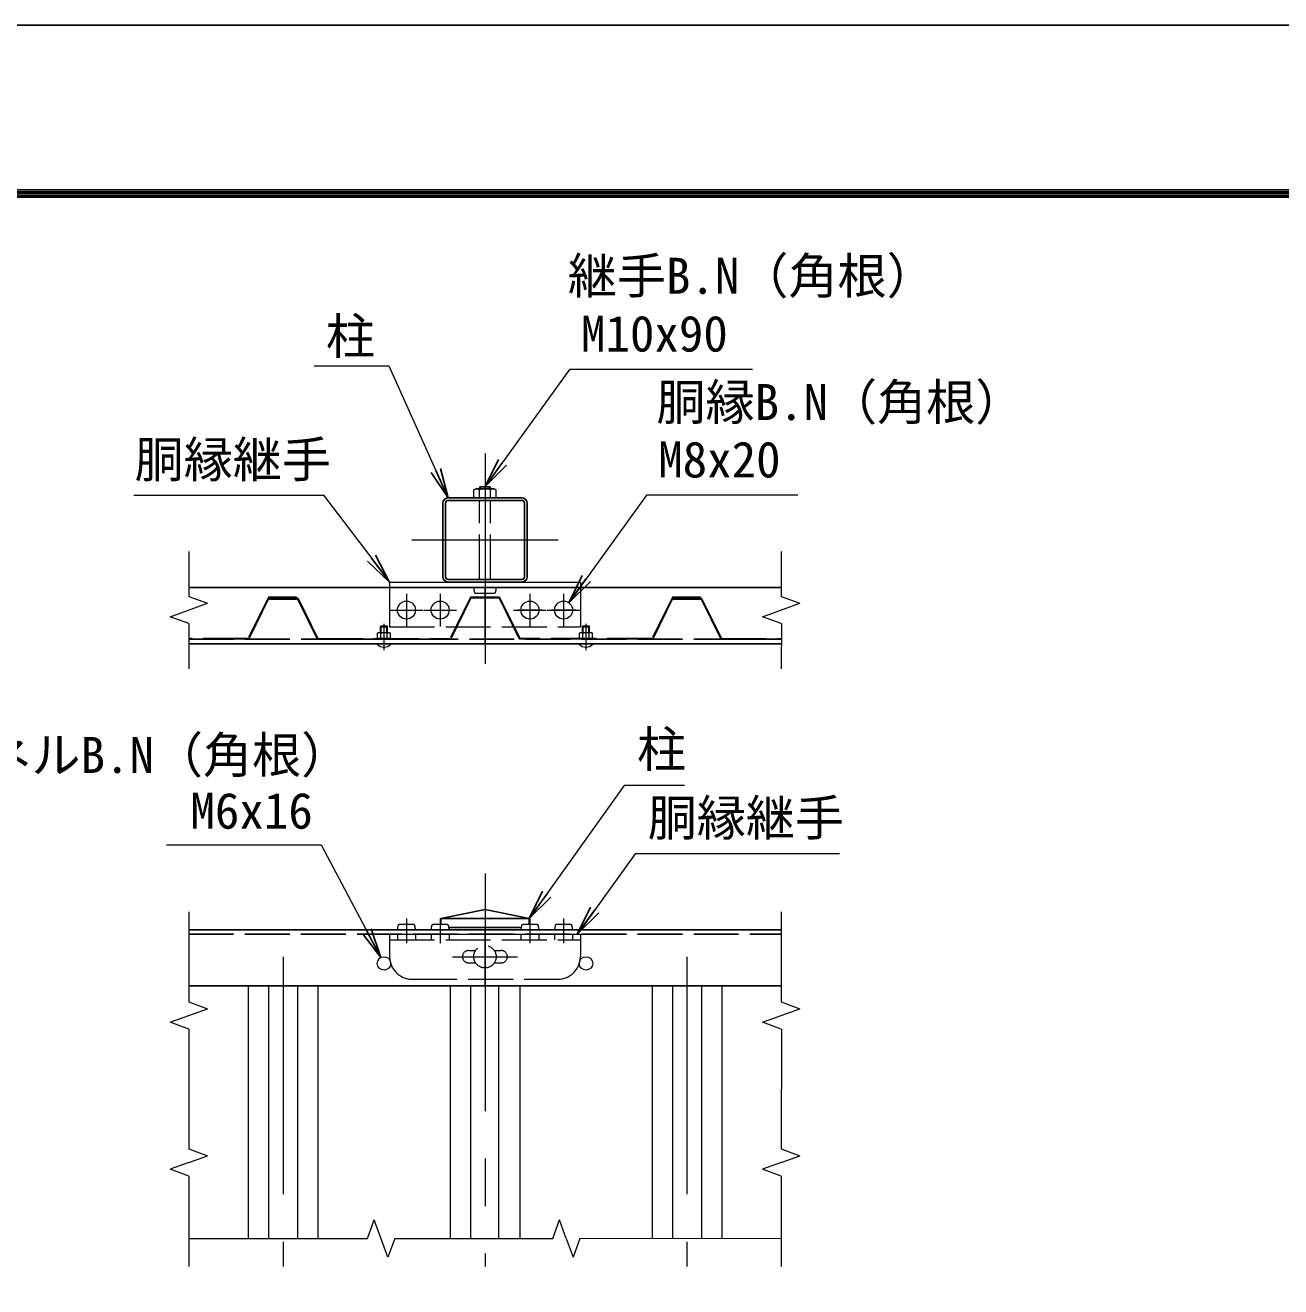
# Model space of a CAD drawing. Units: millimetres, scale not verified. Extents: x -4200 to 4200, y -2970 to 2970.
# Drawn here: x 757 to 2435, y 1284 to 2970 of the extents above; entities that cross this region are included whole.
import ezdxf
from ezdxf.enums import TextEntityAlignment as Align

# ---------------------------------------------------------------- set-up
doc = ezdxf.new("R2010")
doc.units = ezdxf.units.MM
doc.header["$LTSCALE"] = 10
doc.linetypes.add('DASHED', pattern=[7.5, 6, -1.5])
doc.linetypes.add('USER1', pattern=[50.8, 31.75, -6.35, 6.35, -6.35])
for name, color, linetype, lineweight in [('0-0_D-BMK', 2, 'USER1', 13), ('0-2_D-STR1', 1, 'Continuous', 25), ('0-3_D-STR3', 3, 'Continuous', 13), ('0-4_D-STR2', 7, 'Continuous', 13), ('0-5_D-STR-DIM', 7, 'Continuous', 13), ('0-6_0', 7, 'Continuous', 25), ('0-9_D-STR-TXT', 7, 'Continuous', 13), ('0-A_D-TTL', 7, 'Continuous', 25)]:
    doc.layers.add(name, color=color, linetype=linetype, lineweight=lineweight)
doc.styles.add('ＭＳ ゴシック', font='')
doc.styles.get('ＭＳ ゴシック').set_extended_font_data('MS Gothic')

# ---------------------------------------------------------------- blocks, each defined once
blk = doc.blocks.new('_Open')
at = {"layer": '0-6_0'}
blk.add_line((-10, 1.667), (0, 0), dxfattribs=at)
blk.add_lwpolyline([(-10, -1.667), (0, 0), (-10, 0)], dxfattribs=at)

msp = doc.modelspace()

# ---------------------------------------------------------------- linework, layer by layer
at = {"layer": '0-0_D-BMK'}
for p, q in [((1371.43, 2397.67), (1371.43, 2116.29)), ((1273.62, 2281.93), (1469.25, 2281.93)), ((1266.43, 2210.08), (1266.43, 2166.28)), ((1311.43, 2210.08), (1311.43, 2166.28)), ((1431.43, 2210.08), (1431.43, 2166.28)), ((1476.43, 2210.08), (1476.43, 2166.28)), ((1244.53, 2188.18), (1288.33, 2188.18)), ((1249.93, 2188.18), (1282.93, 2188.18)), ((1289.53, 2188.18), (1333.33, 2188.18)), ((1294.93, 2188.18), (1327.93, 2188.18)), ((1409.53, 2188.18), (1453.33, 2188.18)), ((1447.93, 2188.18), (1414.93, 2188.18)), ((1454.53, 2188.18), (1498.33, 2188.18)), ((1492.93, 2188.18), (1459.93, 2188.18)), ((1236.43, 2134.58), (1236.43, 2169.72)), ((1506.43, 2134.58), (1506.43, 2169.72)), ((1371.43, 1835.81), (1371.43, 1310.81)), ((1266.43, 1775.81), (1266.43, 1742.81)), ((1311.43, 1775.81), (1311.43, 1742.81)), ((1431.43, 1775.81), (1431.43, 1742.81)), ((1476.43, 1775.81), (1476.43, 1742.81)), ((1101.43, 1724.81), (1101.43, 1310.81)), ((1328.02, 1724.81), (1414.68, 1724.81)), ((1641.43, 1724.81), (1641.43, 1310.81))]:
    msp.add_line(p, q, dxfattribs=at)
at = {"layer": '0-2_D-STR1'}
for p, q in [((1315.18, 2331.28), (1315.18, 2232.58)), ((1318.63, 2331.28), (1318.63, 2232.58)), ((1420.78, 2338.18), (1322.08, 2338.18)), ((1420.78, 2334.73), (1322.08, 2334.73)), ((1424.23, 2232.58), (1424.23, 2331.28)), ((1427.68, 2232.58), (1427.68, 2331.28)), ((1322.08, 2229.13), (1420.78, 2229.13)), ((975.43, 2218.18), (1767.43, 2218.18)), ((1322.08, 2225.68), (1420.78, 2225.68)), ((1371.43, 2218.18), (1371.43, 2143.18)), ((975.51, 2143.18), (1767.51, 2143.18)), ((1312.18, 1775.81), (1430.68, 1775.81)), ((1430.68, 1775.81), (1430.68, 1768.01)), ((975.43, 1760.81), (1767.43, 1760.81)), ((1323.23, 1763.81), (1419.64, 1763.81)), ((1371.43, 1760.81), (1371.43, 1685.81)), ((975.43, 1685.81), (1767.43, 1685.81))]:
    msp.add_line(p, q, dxfattribs=at)
at = {"layer": '0-2_D-STR1', "linetype": 'DASHED'}
for p, q in [((975.51, 2149.18), (1767.51, 2149.18)), ((975.43, 1754.81), (1767.43, 1754.81))]:
    msp.add_line(p, q, dxfattribs=at)
at = {"layer": '0-2_D-STR1'}
msp.add_lwpolyline([(1430.68, 1775.81), (1371.43, 1787.81), (1312.18, 1775.81), (1312.18, 1768.01)], dxfattribs=at)
for centre, radius, start, end in [((1322.08, 2331.28), 6.9, 90, 180), ((1322.08, 2331.28), 3.45, 90, 180), ((1420.78, 2331.28), 6.9, 0, 90), ((1420.78, 2331.28), 3.45, 0, 90), ((1322.08, 2232.58), 6.9, 180, 270), ((1322.08, 2232.58), 3.45, 180, 270), ((1420.78, 2232.58), 6.9, 270, 0), ((1420.78, 2232.58), 3.45, 270, 0)]:
    msp.add_arc(centre, radius, start, end, dxfattribs=at)
at = {"layer": '0-3_D-STR3'}
for p, q in [((1383.81, 2350.18), (1359.06, 2350.18)), ((1363.93, 2350.93), (1365.43, 2353.18)), ((1363.93, 2350.18), (1363.93, 2350.93)), ((1363.93, 2350.93), (1378.93, 2350.93)), ((1364.07, 2338.18), (1364.07, 2348.82)), ((1365.43, 2353.18), (1377.43, 2353.18)), ((1365.43, 2350.18), (1365.43, 2353.18)), ((1377.43, 2350.18), (1377.43, 2353.18)), ((1377.43, 2353.18), (1378.93, 2350.93)), ((1378.8, 2338.18), (1378.8, 2348.82)), ((1378.93, 2350.18), (1378.93, 2350.93)), ((1386.16, 2338.18), (1356.71, 2338.18)), ((1243.93, 2225.68), (1498.93, 2225.68)), ((1243.93, 2225.68), (1243.93, 2218.18)), ((1356.43, 2218.18), (1386.43, 2218.18)), ((1498.93, 2225.68), (1498.93, 2218.18)), ((1227.43, 2143.18), (1245.43, 2143.18)), ((1227.43, 2142.58), (1227.43, 2143.18)), ((1245.43, 2142.58), (1245.43, 2143.18)), ((1497.43, 2143.18), (1515.43, 2143.18)), ((1497.43, 2142.58), (1497.43, 2143.18)), ((1515.43, 2142.58), (1515.43, 2143.18)), ((1278.43, 1760.81), (1254.43, 1760.81)), ((1276.18, 1768.01), (1256.68, 1768.01)), ((1323.43, 1760.81), (1299.43, 1760.81)), ((1321.18, 1768.01), (1301.68, 1768.01)), ((1443.43, 1760.81), (1419.43, 1760.81)), ((1441.18, 1768.01), (1421.68, 1768.01)), ((1488.43, 1760.81), (1464.43, 1760.81)), ((1486.18, 1768.01), (1466.68, 1768.01))]:
    msp.add_line(p, q, dxfattribs=at)
at = {"layer": '0-3_D-STR3', "linetype": 'DASHED'}
for p, q in [((1363.93, 2229.13), (1363.93, 2334.73)), ((1378.93, 2229.13), (1378.93, 2334.73)), ((1243.93, 2218.18), (1243.93, 2165.68)), ((1243.93, 2218.18), (1498.93, 2218.18)), ((1358.68, 2210.68), (1384.18, 2210.68)), ((1498.93, 2218.18), (1498.93, 2165.68)), ((1231.93, 2165.68), (1232.83, 2167.18)), ((1231.93, 2157.88), (1231.93, 2165.68)), ((1231.93, 2165.68), (1240.93, 2165.68)), ((1232.83, 2167.18), (1240.03, 2167.18)), ((1232.83, 2157.88), (1232.83, 2167.18)), ((1240.03, 2157.88), (1240.03, 2167.18)), ((1240.03, 2167.18), (1240.93, 2165.68)), ((1240.93, 2157.88), (1240.93, 2165.68)), ((1243.93, 2165.68), (1498.93, 2165.68)), ((1501.93, 2165.68), (1502.83, 2167.18)), ((1501.93, 2157.88), (1501.93, 2165.68)), ((1501.93, 2165.68), (1510.93, 2165.68)), ((1502.83, 2167.18), (1510.03, 2167.18)), ((1502.83, 2157.88), (1502.83, 2167.18)), ((1510.03, 2157.88), (1510.03, 2167.18)), ((1510.03, 2167.18), (1510.93, 2165.68)), ((1510.93, 2157.88), (1510.93, 2165.68)), ((1245.09, 2150.38), (1227.77, 2150.38)), ((1243.78, 2157.88), (1229.08, 2157.88)), ((1232.1, 2150.38), (1232.1, 2157.12)), ((1240.76, 2150.38), (1240.76, 2157.12)), ((1515.09, 2150.38), (1497.77, 2150.38)), ((1513.78, 2157.88), (1499.08, 2157.88)), ((1502.1, 2150.38), (1502.1, 2157.12)), ((1510.76, 2150.38), (1510.76, 2157.12)), ((1243.93, 1754.81), (1498.93, 1754.81)), ((1243.93, 1754.81), (1243.93, 1724.81)), ((1254.43, 1754.81), (1254.43, 1747.31)), ((1278.43, 1754.81), (1278.43, 1747.31)), ((1299.43, 1754.81), (1299.43, 1747.31)), ((1323.43, 1754.81), (1323.43, 1747.31)), ((1419.43, 1754.81), (1419.43, 1747.31)), ((1443.43, 1754.81), (1443.43, 1747.31)), ((1464.43, 1754.81), (1464.43, 1747.31)), ((1488.43, 1754.81), (1488.43, 1747.31)), ((1498.93, 1754.81), (1498.93, 1724.81)), ((1243.93, 1747.31), (1498.93, 1747.31)), ((1349.6, 1733.06), (1358.82, 1733.06)), ((1349.6, 1733.06), (1358.82, 1733.06)), ((1383.88, 1733.06), (1393.1, 1733.06)), ((1383.88, 1733.06), (1393.1, 1733.06)), ((1349.6, 1716.56), (1358.82, 1716.56)), ((1349.6, 1716.56), (1358.82, 1716.56)), ((1383.88, 1716.56), (1393.1, 1716.56)), ((1383.88, 1716.56), (1393.1, 1716.56)), ((1273.93, 1694.81), (1468.93, 1694.81))]:
    msp.add_line(p, q, dxfattribs=at)
at = {"layer": '0-3_D-STR3'}
for points in [[(1356.71, 2338.18), (1356.71, 2348.82), (1359.06, 2350.18)], [(1386.16, 2338.18), (1386.16, 2348.82), (1383.81, 2350.18)]]:
    msp.add_lwpolyline(points, dxfattribs=at)
at = {"layer": '0-3_D-STR3', "linetype": 'DASHED'}
for points in [[(1227.77, 2150.38), (1227.77, 2157.12), (1229.08, 2157.88)], [(1245.09, 2150.38), (1245.09, 2157.12), (1243.78, 2157.88)], [(1497.77, 2150.38), (1497.77, 2157.12), (1499.08, 2157.88)], [(1515.09, 2150.38), (1515.09, 2157.12), (1513.78, 2157.88)]]:
    msp.add_lwpolyline(points, dxfattribs=at)
at = {"layer": '0-3_D-STR3'}
for centre, radius in [((1266.43, 2188.18), 12), ((1311.43, 2188.18), 12), ((1431.43, 2188.18), 12), ((1476.43, 2188.18), 12), ((1236.43, 1715.81), 9), ((1506.43, 1715.81), 9)]:
    msp.add_circle(centre, radius, dxfattribs=at)
at = {"layer": '0-3_D-STR3', "linetype": 'DASHED'}
msp.add_circle((1371.35, 1724.81), 15, dxfattribs=at)
msp.add_circle((1371.35, 1724.81), 15, dxfattribs=at)
at = {"layer": '0-3_D-STR3'}
for centre, radius, start, end in [((1360.39, 2343.45), 6.52, 55.61587, 124.38413), ((1371.43, 2325.6), 24.36, 72.41211, 107.58789), ((1382.48, 2343.45), 6.52, 55.61587, 124.38413), ((1236.43, 2151.01), 12.34, 223.14261, 316.85739), ((1506.43, 2151.01), 12.34, 223.14261, 316.85739)]:
    msp.add_arc(centre, radius, start, end, dxfattribs=at)
at = {"layer": '0-3_D-STR3', "linetype": 'DASHED'}
for centre, radius, start, end in [((1229.94, 2153.96), 3.83, 55.61587, 124.38413), ((1236.43, 2143.46), 14.33, 72.41211, 107.58789), ((1242.93, 2153.96), 3.83, 55.61587, 124.38413), ((1499.94, 2153.96), 3.83, 55.61587, 124.38413), ((1506.43, 2143.46), 14.33, 72.41211, 107.58789), ((1512.93, 2153.96), 3.83, 55.61587, 124.38413), ((1273.93, 1724.81), 30, 180, 270), ((1349.6, 1724.81), 8.25, 90, 270), ((1393.1, 1724.81), 8.25, 270, 90), ((1468.93, 1724.81), 30, 270, 0)]:
    msp.add_arc(centre, radius, start, end, dxfattribs=at)
for centre, start_param, end_param in [((1358.68, 2218.18), 4.712389, 6.2831853), ((1384.18, 2218.18), 6.2831853, 7.8539816)]:
    msp.add_ellipse(centre, major_axis=(0, -7.5), ratio=0.3, start_param=start_param, end_param=end_param, dxfattribs=at)
at = {"layer": '0-3_D-STR3'}
for centre, start_param, end_param in [((1256.68, 1760.81), 3.1415927, 4.712389), ((1276.18, 1760.81), 1.5707963, 3.1415927), ((1301.68, 1760.81), 3.1415927, 4.712389), ((1321.18, 1760.81), 1.5707963, 3.1415927), ((1421.68, 1760.81), 3.1415927, 4.712389), ((1441.18, 1760.81), 1.5707963, 3.1415927), ((1466.68, 1760.81), 3.1415927, 4.712389), ((1486.18, 1760.81), 1.5707963, 3.1415927)]:
    msp.add_ellipse(centre, major_axis=(0, -7.2), ratio=0.3125, start_param=start_param, end_param=end_param, dxfattribs=at)
at = {"layer": '0-4_D-STR2', "linetype": 'DASHED'}
for p, q in [((1081.93, 2205.28), (1054.93, 2150.38)), ((1082.68, 2204.08), (1055.68, 2149.18)), ((1119.43, 2205.28), (1081.93, 2205.28)), ((1119.43, 2204.08), (1082.68, 2204.08)), ((1083.43, 2204.08), (1083.43, 2202.88)), ((1083.43, 2204.08), (1121.52, 2204.08)), ((1083.43, 2202.88), (1120.78, 2202.88)), ((1119.43, 2205.28), (1119.43, 2204.08)), ((1120.78, 2202.88), (1147.19, 2149.18)), ((1121.52, 2204.08), (1147.93, 2150.38)), ((1351.93, 2205.28), (1324.93, 2150.38)), ((1352.68, 2204.08), (1325.68, 2149.18)), ((1390.93, 2205.28), (1351.93, 2205.28)), ((1390.19, 2204.08), (1352.68, 2204.08)), ((1390.19, 2204.08), (1417.19, 2149.18)), ((1390.93, 2205.28), (1417.93, 2150.38)), ((1621.93, 2205.28), (1594.93, 2150.38)), ((1622.68, 2204.08), (1595.68, 2149.18)), ((1659.43, 2205.28), (1621.93, 2205.28)), ((1659.43, 2204.08), (1622.68, 2204.08)), ((1623.43, 2204.08), (1623.43, 2202.88)), ((1623.43, 2204.08), (1660.93, 2204.08)), ((1623.43, 2202.88), (1660.19, 2202.88)), ((1659.43, 2205.28), (1659.43, 2204.08)), ((1660.19, 2202.88), (1686.6, 2149.18)), ((1660.93, 2204.08), (1687.34, 2150.38)), ((1054.93, 2150.38), (975.51, 2150.38)), ((1055.68, 2149.18), (975.51, 2149.18)), ((1147.19, 2149.18), (1325.68, 2149.18)), ((1147.93, 2150.38), (1324.93, 2150.38)), ((1595.68, 2149.18), (1417.19, 2149.18)), ((1594.93, 2150.38), (1417.93, 2150.38)), ((1686.6, 2149.18), (1767.51, 2149.18)), ((1687.34, 2150.38), (1767.51, 2150.38))]:
    msp.add_line(p, q, dxfattribs=at)
at = {"layer": '0-4_D-STR2'}
for p, q in [((1054.93, 1685.81), (1054.93, 1348.16)), ((1081.93, 1685.81), (1081.93, 1348.14)), ((1120.93, 1685.81), (1120.93, 1348.12)), ((1147.93, 1685.81), (1147.93, 1348.11)), ((1324.93, 1685.81), (1324.93, 1348.18)), ((1351.93, 1685.81), (1351.93, 1348.19)), ((1389.43, 1685.81), (1389.43, 1348.2)), ((1417.93, 1685.81), (1417.93, 1348.21)), ((1594.93, 1685.81), (1594.93, 1348.26)), ((1621.93, 1685.81), (1621.93, 1348.27)), ((1660.93, 1685.81), (1660.93, 1348.28)), ((1687.93, 1685.81), (1687.93, 1348.29))]:
    msp.add_line(p, q, dxfattribs=at)
at = {"layer": '0-5_D-STR-DIM'}
for p, q in [((975.43, 2266.66), (975.43, 2206.32)), ((1767.43, 2266.66), (1767.43, 2206.32)), ((950.51, 2179.11), (1000.36, 2197.25)), ((975.43, 2206.32), (1000.36, 2197.25)), ((1742.51, 2179.11), (1792.36, 2197.25)), ((1767.43, 2206.32), (1792.36, 2197.25)), ((975.43, 2170.04), (950.51, 2179.11)), ((1767.43, 2170.04), (1742.51, 2179.11)), ((975.52, 2170.01), (975.51, 2109.67)), ((1767.52, 2170.01), (1767.51, 2109.67)), ((975.44, 1784.99), (975.43, 1664.32)), ((1767.44, 1784.99), (1767.43, 1664.32)), ((950.51, 1637.11), (1000.36, 1655.25)), ((975.43, 1664.32), (1000.36, 1655.25)), ((1742.51, 1637.11), (1792.36, 1655.25)), ((1767.43, 1664.32), (1792.36, 1655.25)), ((975.43, 1628.03), (950.51, 1637.11)), ((1767.43, 1628.03), (1742.51, 1637.11)), ((975.52, 1628), (975.43, 1467.76)), ((1767.52, 1628), (1767.43, 1467.76)), ((975.43, 1467.76), (1000.36, 1458.69)), ((1767.43, 1467.76), (1792.36, 1458.69)), ((975.43, 1449.62), (1000.36, 1458.69)), ((1767.43, 1449.62), (1792.36, 1458.69)), ((975.43, 1449.62), (950.51, 1440.55)), ((975.43, 1431.47), (950.51, 1440.55)), ((1767.43, 1449.62), (1742.51, 1440.55)), ((1767.43, 1431.47), (1742.51, 1440.55)), ((975.43, 1431.47), (975.43, 1310.81)), ((1767.43, 1431.47), (1767.43, 1310.81)), ((1214.42, 1348.07), (1223.49, 1373)), ((1241.65, 1323.16), (1223.49, 1373)), ((1461.89, 1348.14), (1470.96, 1373.07)), ((1480.04, 1348.15), (1470.96, 1373.07)), ((975.43, 1348.2), (1214.42, 1348.07)), ((1250.71, 1348.08), (1241.65, 1323.16)), ((1250.74, 1348.16), (1371.4, 1348.2)), ((1371.4, 1348.2), (1461.92, 1348.22)), ((1480.04, 1348.15), (1489.11, 1323.23)), ((1498.18, 1348.15), (1489.11, 1323.23)), ((1498.21, 1348.23), (1767.43, 1348.32))]:
    msp.add_line(p, q, dxfattribs=at)
at = {"layer": '0-9_D-STR-TXT'}
for points in [[(1143.23, 2514.89), (1243, 2514.89), (1321.27, 2340)], [(1729.08, 2509.89), (1484.52, 2509.89), (1372.61, 2354.8)], [(901.94, 2341.65), (1155.69, 2341.65), (1242.72, 2227.27)], [(1789.76, 2341.65), (1587.18, 2341.65), (1484.63, 2199.53)], [(1637.94, 1953.8), (1557.66, 1953.8), (1431.85, 1777.44)], [(945.65, 1874.46), (1152.33, 1874.46), (1231.28, 1725.53)], [(1845.39, 1862.11), (1572.04, 1862.11), (1495.81, 1756.43)]]:
    msp.add_lwpolyline(points, dxfattribs=at)
at = {"layer": '0-A_D-TTL', "color": 2}
msp.add_lwpolyline([(-4200, 2970), (4200, 2970), (4200, -2970), (-4200, -2970)], close=True, dxfattribs=at)
at = {"layer": '0-A_D-TTL'}
for points in [[(-3930, 2750), (3930, 2750), (3930, -2750), (-3930, -2750)], [(-3927.5, 2747.5), (3927.5, 2747.5), (3927.5, -2747.5), (-3927.5, -2747.5)], [(-3925, 2745), (3925, 2745), (3925, -2745), (-3925, -2745)], [(-3922.5, 2742.5), (3922.5, 2742.5), (3922.5, -2742.5), (-3922.5, -2742.5)], [(-3920, 2740), (3920, 2740), (3920, -2740), (-3920, -2740)]]:
    msp.add_lwpolyline(points, close=True, dxfattribs=at)

# ---------------------------------------------------------------- block references
at = {"layer": '0-9_D-STR-TXT', "xscale": 4, "yscale": 4}
for p, rotation in [((1371.43, 2353.18), 234.18441), ((1322.08, 2338.18), 294.10981), ((1243.93, 2225.68), 307.27002), ((1483.46, 2197.91), 234.18441), ((1430.68, 1775.81), 234.49693), ((1494.64, 1754.81), 234.19673), ((1232.22, 1723.76), 297.9282)]:
    msp.add_blockref('_Open', p, dxfattribs=dict(at, rotation=rotation))

# ---------------------------------------------------------------- texts
at = {"layer": '0-9_D-STR-TXT', "style": 'ＭＳ ゴシック'}
for s, p in [('継手B.N（角根）', (1482.12, 2596.59)), ('柱', (1158.76, 2515.92)), ('M10x90', (1499.72, 2519.3)), ('胴縁B.N（角根）', (1600.58, 2427.79)), ('胴縁継手', (903.13, 2351.05)), ('M8x20', (1602.94, 2351.05)), ('パネルB.N（角根）', (634.01, 1956.01)), ('柱', (1574.57, 1963.67)), ('M6x16', (977.68, 1881.51)), ('胴縁継手', (1588.95, 1871.98))]:
    msp.add_text(s, height=48.09, dxfattribs=at).set_placement(p, align=Align.BOTTOM_LEFT)

doc.saveas('drawing.dxf')
